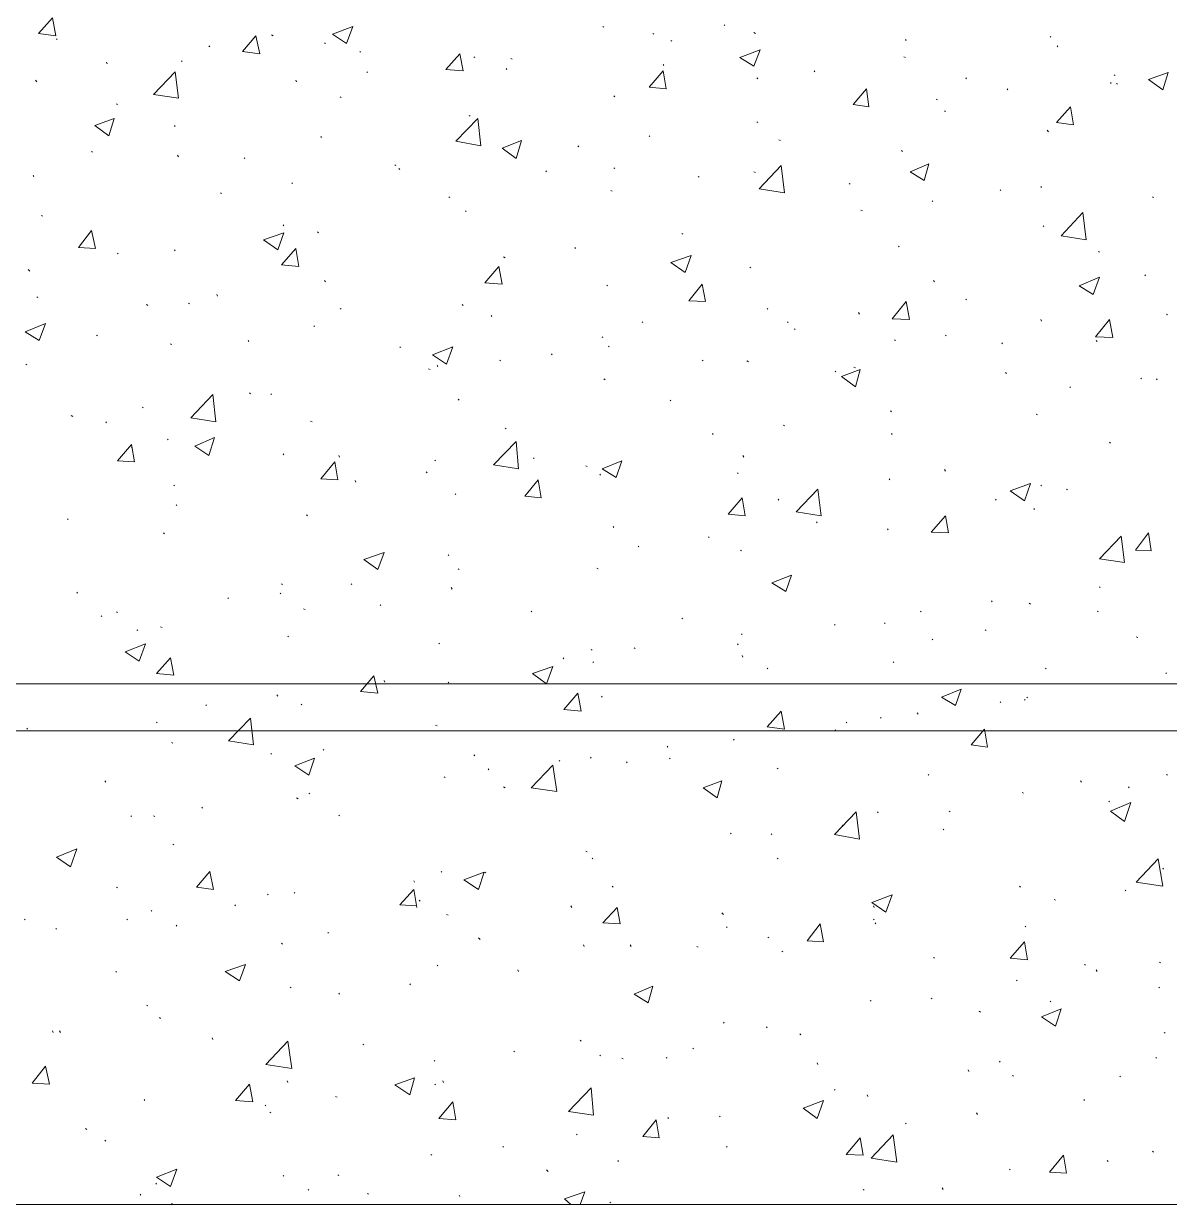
# Model space of a CAD drawing. Header units: millimetres. Extents: x 2928 to 3112, y 1220 to 1280.
# Drawn here: x 2957.613 to 2960.056, y 1240.79 to 1243.308 of the extents above; entities that cross this region are included whole.
import ezdxf

# ---------------------------------------------------------------- set-up
doc = ezdxf.new("R2010")
doc.units = ezdxf.units.MM

msp = doc.modelspace()

# ---------------------------------------------------------------- linework, layer by layer
at = {"color": 253, "linetype": 'Continuous', "lineweight": 5, "true_color": 0x9a9a9a}
for points in [[(2940.97965, 1262.56226), (2981.54689, 1262.56226), (2981.54689, 1240.79028), (2940.97965, 1240.79028)], [(2941.98633, 1261.55224), (2980.53854, 1261.55224), (2980.53854, 1241.8003), (2941.98633, 1241.8003)]]:
    msp.add_lwpolyline(points, close=True, dxfattribs=at)
msp.add_lwpolyline([(2961.2116, 1241.9003), (2942.08633, 1241.9003), (2942.08633, 1247.74538), (2950.25144, 1247.74538), (2950.25144, 1256.61384), (2942.08633, 1256.61384), (2942.08633, 1261.45224), (2961.2116, 1261.45224), (2961.2116, 1249.1904)], dxfattribs=at)
at = {"color": 92, "linetype": 'Continuous', "lineweight": 13, "true_color": 0x00b800}
for points in [[(2957.64488, 1243.28698), (2957.67488, 1243.32032), (2957.67488, 1243.32032)], [(2957.68155, 1243.28198), (2957.67488, 1243.32032), (2957.67488, 1243.32032)], [(2957.64488, 1243.28698), (2957.68155, 1243.28198), (2957.68155, 1243.28198)], [(2958.27156, 1243.28532), (2958.31489, 1243.30198), (2958.31489, 1243.30198)], [(2958.27156, 1243.28532), (2958.30156, 1243.26532), (2958.30156, 1243.26532)], [(2958.30156, 1243.26532), (2958.31489, 1243.30198), (2958.31489, 1243.30198)], [(2958.8499, 1243.30032), (2958.84823, 1243.30198), (2958.84823, 1243.30198)], [(2958.95657, 1243.28532), (2958.9549, 1243.28698), (2958.9549, 1243.28698)], [(2959.10824, 1243.30365), (2959.10657, 1243.30532), (2959.10657, 1243.30532)], [(2959.17324, 1243.28698), (2959.16991, 1243.28865), (2959.16991, 1243.28865)], [(2957.68488, 1243.27365), (2957.68322, 1243.27532), (2957.68322, 1243.27532)], [(2958.00989, 1243.25865), (2958.00822, 1243.26032), (2958.00822, 1243.26032)], [(2958.07989, 1243.24865), (2958.10822, 1243.28198), (2958.10822, 1243.28198)], [(2958.11656, 1243.24365), (2958.10822, 1243.28198), (2958.10822, 1243.28198)], [(2958.14489, 1243.28198), (2958.14156, 1243.28365), (2958.14156, 1243.28365)], [(2958.25656, 1243.26532), (2958.25489, 1243.26698), (2958.25489, 1243.26698)], [(2958.9949, 1243.27032), (2958.99324, 1243.27198), (2958.99324, 1243.27198)], [(2959.49491, 1243.27198), (2959.49324, 1243.27365), (2959.49324, 1243.27365)], [(2959.80325, 1243.27865), (2959.80158, 1243.28032), (2959.80158, 1243.28032)], [(2959.81825, 1243.25865), (2959.81658, 1243.26032), (2959.81658, 1243.26032)], [(2958.07989, 1243.24865), (2958.11656, 1243.24365), (2958.11656, 1243.24365)], [(2958.33156, 1243.24698), (2958.32989, 1243.24865), (2958.32989, 1243.24865)], [(2958.51323, 1243.21032), (2958.54323, 1243.24365), (2958.54323, 1243.24365)], [(2958.5499, 1243.20698), (2958.54323, 1243.24365), (2958.54323, 1243.24365)], [(2958.5749, 1243.23532), (2958.57323, 1243.23698), (2958.57323, 1243.23698)], [(2959.13991, 1243.23532), (2959.18324, 1243.25198), (2959.18324, 1243.25198)], [(2959.13991, 1243.23532), (2959.16991, 1243.21698), (2959.16991, 1243.21698)], [(2959.16991, 1243.21698), (2959.18324, 1243.25198), (2959.18324, 1243.25198)], [(2959.49324, 1243.23532), (2959.48991, 1243.23698), (2959.48991, 1243.23698)], [(2957.79155, 1243.22198), (2957.78989, 1243.22532), (2957.78989, 1243.22532)], [(2957.95155, 1243.22698), (2957.94989, 1243.22865), (2957.94989, 1243.22865)], [(2958.51323, 1243.21032), (2958.5499, 1243.20698), (2958.5499, 1243.20698)], [(2958.64323, 1243.21032), (2958.64156, 1243.21198), (2958.64156, 1243.21198)], [(2958.6549, 1243.23198), (2958.65156, 1243.23365), (2958.65156, 1243.23365)], [(2958.97824, 1243.21865), (2958.97657, 1243.22032), (2958.97657, 1243.22032)], [(2957.64155, 1243.18365), (2957.63822, 1243.18698), (2957.63822, 1243.18698)], [(2957.88989, 1243.15698), (2957.93655, 1243.20532), (2957.93655, 1243.20532)], [(2957.94322, 1243.14865), (2957.93655, 1243.20532), (2957.93655, 1243.20532)], [(2958.19489, 1243.18365), (2958.19322, 1243.18698), (2958.19322, 1243.18698)], [(2958.34656, 1243.20365), (2958.34489, 1243.20532), (2958.34489, 1243.20532)], [(2958.94657, 1243.17198), (2958.97657, 1243.20698), (2958.97657, 1243.20698)], [(2958.98324, 1243.16865), (2958.97657, 1243.20698), (2958.97657, 1243.20698)], [(2959.17824, 1243.19032), (2959.17657, 1243.19198), (2959.17657, 1243.19198)], [(2959.29991, 1243.20532), (2959.29824, 1243.20698), (2959.29824, 1243.20698)], [(2959.62325, 1243.19032), (2959.62158, 1243.19198), (2959.62158, 1243.19198)], [(2959.93992, 1243.19698), (2959.93825, 1243.19865), (2959.93825, 1243.19865)], [(2960.01158, 1243.18865), (2960.05325, 1243.20365), (2960.05325, 1243.20365)], [(2960.01158, 1243.18865), (2960.04158, 1243.16698), (2960.04158, 1243.16698)], [(2960.04158, 1243.16698), (2960.05325, 1243.20365), (2960.05325, 1243.20365)], [(2958.94657, 1243.17198), (2958.98324, 1243.16865), (2958.98324, 1243.16865)], [(2959.38158, 1243.13531), (2959.40991, 1243.16865), (2959.40991, 1243.16865)], [(2959.41491, 1243.13031), (2959.40991, 1243.16865), (2959.40991, 1243.16865)], [(2959.71158, 1243.16698), (2959.70991, 1243.16865), (2959.70991, 1243.16865)], [(2959.93158, 1243.18032), (2959.92992, 1243.18198), (2959.92992, 1243.18198)], [(2959.94492, 1243.17865), (2959.94325, 1243.18032), (2959.94325, 1243.18032)], [(2957.81322, 1243.13531), (2957.81155, 1243.13698), (2957.81155, 1243.13698)], [(2957.88989, 1243.15698), (2957.94322, 1243.14865), (2957.94322, 1243.14865)], [(2958.28989, 1243.15031), (2958.28823, 1243.15198), (2958.28823, 1243.15198)], [(2958.87323, 1243.15198), (2958.87157, 1243.15365), (2958.87157, 1243.15365)], [(2959.38158, 1243.13531), (2959.41491, 1243.13031), (2959.41491, 1243.13031)], [(2959.56158, 1243.14531), (2959.55824, 1243.14698), (2959.55824, 1243.14698)], [(2958.5649, 1243.11031), (2958.56323, 1243.11198), (2958.56323, 1243.11198)], [(2959.57824, 1243.12031), (2959.57658, 1243.12198), (2959.57658, 1243.12198)], [(2959.81491, 1243.09698), (2959.84492, 1243.13031), (2959.84492, 1243.13031)], [(2959.85158, 1243.09198), (2959.84492, 1243.13031), (2959.84492, 1243.13031)], [(2957.76489, 1243.09031), (2957.80655, 1243.10531), (2957.80655, 1243.10531)], [(2957.76489, 1243.09031), (2957.79489, 1243.06865), (2957.79489, 1243.06865)], [(2957.79489, 1243.06865), (2957.80655, 1243.10531), (2957.80655, 1243.10531)], [(2957.93655, 1243.08865), (2957.93489, 1243.09031), (2957.93489, 1243.09031)], [(2958.5349, 1243.05698), (2958.58156, 1243.10531), (2958.58156, 1243.10531)], [(2958.58823, 1243.04698), (2958.58156, 1243.10531), (2958.58156, 1243.10531)], [(2959.17824, 1243.09698), (2959.17657, 1243.09865), (2959.17657, 1243.09865)], [(2959.81491, 1243.09698), (2959.85158, 1243.09198), (2959.85158, 1243.09198)], [(2958.24823, 1243.06531), (2958.24656, 1243.06698), (2958.24656, 1243.06698)], [(2958.63323, 1243.04198), (2958.6749, 1243.05865), (2958.6749, 1243.05865)], [(2958.66323, 1243.02031), (2958.6749, 1243.05865), (2958.6749, 1243.05865)], [(2958.94824, 1243.06698), (2958.94657, 1243.06865), (2958.94657, 1243.06865)], [(2959.22657, 1243.05865), (2959.22324, 1243.06031), (2959.22324, 1243.06031)], [(2959.79825, 1243.07698), (2959.79491, 1243.08031), (2959.79491, 1243.08031)], [(2957.75989, 1243.03365), (2957.75822, 1243.03531), (2957.75822, 1243.03531)], [(2958.5349, 1243.05698), (2958.58823, 1243.04698), (2958.58823, 1243.04698)], [(2958.63323, 1243.04198), (2958.66323, 1243.02031), (2958.66323, 1243.02031)], [(2958.79657, 1243.04531), (2958.7949, 1243.04698), (2958.7949, 1243.04698)], [(2959.48658, 1243.03531), (2959.48491, 1243.03698), (2959.48491, 1243.03698)], [(2957.94322, 1243.02365), (2957.94155, 1243.02698), (2957.94155, 1243.02698)], [(2958.08489, 1243.02031), (2958.08322, 1243.02198), (2958.08322, 1243.02198)], [(2959.50324, 1242.99198), (2959.54324, 1243.00865), (2959.54324, 1243.00865)], [(2959.53324, 1242.97365), (2959.54324, 1243.00865), (2959.54324, 1243.00865)], [(2957.63488, 1242.98198), (2957.63322, 1242.98365), (2957.63322, 1242.98365)], [(2958.40656, 1243.00531), (2958.40489, 1243.00698), (2958.40489, 1243.00698)], [(2958.41489, 1242.99698), (2958.41323, 1242.99865), (2958.41323, 1242.99865)], [(2958.72823, 1242.99198), (2958.72657, 1242.99365), (2958.72657, 1242.99365)], [(2958.87323, 1242.99865), (2958.87157, 1243.00031), (2958.87157, 1243.00031)], [(2959.17324, 1242.99031), (2959.16991, 1242.99198), (2959.16991, 1242.99198)], [(2959.18157, 1242.95531), (2959.22824, 1243.00531), (2959.22824, 1243.00531)], [(2959.23491, 1242.94698), (2959.22824, 1243.00531), (2959.22824, 1243.00531)], [(2959.50324, 1242.99198), (2959.53324, 1242.97365), (2959.53324, 1242.97365)], [(2958.18656, 1242.96698), (2958.18489, 1242.96865), (2958.18489, 1242.96865)], [(2959.05324, 1242.98031), (2959.05157, 1242.98198), (2959.05157, 1242.98198)], [(2959.37491, 1242.96531), (2959.37324, 1242.96698), (2959.37324, 1242.96698)], [(2959.78325, 1242.95865), (2959.78158, 1242.96031), (2959.78158, 1242.96031)], [(2958.03489, 1242.94531), (2958.03322, 1242.94698), (2958.03322, 1242.94698)], [(2958.52156, 1242.93698), (2958.5199, 1242.93865), (2958.5199, 1242.93865)], [(2958.86823, 1242.95031), (2958.8649, 1242.95198), (2958.8649, 1242.95198)], [(2959.18157, 1242.95531), (2959.23491, 1242.94698), (2959.23491, 1242.94698)], [(2959.69658, 1242.95198), (2959.69491, 1242.95365), (2959.69491, 1242.95365)], [(2960.02158, 1242.93698), (2960.01992, 1242.93865), (2960.01992, 1242.93865)], [(2958.55656, 1242.90698), (2958.5549, 1242.90864), (2958.5549, 1242.90864)], [(2959.40158, 1242.90864), (2959.39824, 1242.91031), (2959.39824, 1242.91031)], [(2959.55158, 1242.92865), (2959.54991, 1242.93031), (2959.54991, 1242.93031)], [(2957.65322, 1242.89698), (2957.65155, 1242.89864), (2957.65155, 1242.89864)], [(2959.82491, 1242.85531), (2959.87158, 1242.90531), (2959.87158, 1242.90531)], [(2959.87825, 1242.84698), (2959.87158, 1242.90531), (2959.87158, 1242.90531)], [(2957.72989, 1242.83031), (2957.75822, 1242.86698), (2957.75822, 1242.86698)], [(2957.76655, 1242.82864), (2957.75822, 1242.86698), (2957.75822, 1242.86698)], [(2958.12489, 1242.84698), (2958.16822, 1242.86198), (2958.16822, 1242.86198)], [(2958.15489, 1242.82531), (2958.16822, 1242.86198), (2958.16822, 1242.86198)], [(2958.16822, 1242.87698), (2958.16656, 1242.87864), (2958.16656, 1242.87864)], [(2958.24156, 1242.86198), (2958.23989, 1242.86364), (2958.23989, 1242.86364)], [(2959.01824, 1242.85864), (2959.01657, 1242.86031), (2959.01657, 1242.86031)], [(2959.78825, 1242.87531), (2959.78658, 1242.87698), (2959.78658, 1242.87698)], [(2958.12489, 1242.84698), (2958.15489, 1242.82531), (2958.15489, 1242.82531)], [(2959.47991, 1242.83198), (2959.47824, 1242.83364), (2959.47824, 1242.83364)], [(2959.82491, 1242.85531), (2959.87825, 1242.84698), (2959.87825, 1242.84698)], [(2957.72989, 1242.83031), (2957.76655, 1242.82864), (2957.76655, 1242.82864)], [(2957.81489, 1242.81698), (2957.81322, 1242.81864), (2957.81322, 1242.81864)], [(2957.93655, 1242.82364), (2957.93489, 1242.82531), (2957.93489, 1242.82531)], [(2958.16322, 1242.79364), (2958.19322, 1242.82864), (2958.19322, 1242.82864)], [(2958.19989, 1242.79031), (2958.19322, 1242.82864), (2958.19322, 1242.82864)], [(2958.6399, 1242.80864), (2958.63656, 1242.81031), (2958.63656, 1242.81031)], [(2958.7899, 1242.82864), (2958.78823, 1242.83031), (2958.78823, 1242.83031)], [(2958.99324, 1242.79864), (2959.03657, 1242.81364), (2959.03657, 1242.81364)], [(2959.02324, 1242.77698), (2959.03657, 1242.81364), (2959.03657, 1242.81364)], [(2959.90658, 1242.82031), (2959.90492, 1242.82198), (2959.90492, 1242.82198)], [(2957.62655, 1242.78031), (2957.62322, 1242.78364), (2957.62322, 1242.78364)], [(2958.16322, 1242.79364), (2958.19989, 1242.79031), (2958.19989, 1242.79031)], [(2958.59656, 1242.75531), (2958.62656, 1242.79031), (2958.62656, 1242.79031)], [(2958.63323, 1242.75198), (2958.62656, 1242.79031), (2958.62656, 1242.79031)], [(2958.99324, 1242.79864), (2959.02324, 1242.77698), (2959.02324, 1242.77698)], [(2959.16324, 1242.78698), (2959.16157, 1242.78864), (2959.16157, 1242.78864)], [(2958.25656, 1242.75698), (2958.25489, 1242.76031), (2958.25489, 1242.76031)], [(2959.55491, 1242.75698), (2959.55324, 1242.76031), (2959.55324, 1242.76031)], [(2959.86325, 1242.74864), (2959.90658, 1242.76698), (2959.90658, 1242.76698)], [(2959.89325, 1242.73031), (2959.90658, 1242.76698), (2959.90658, 1242.76698)], [(2960.00492, 1242.77031), (2960.00325, 1242.77198), (2960.00325, 1242.77198)], [(2958.59656, 1242.75531), (2958.63323, 1242.75198), (2958.63323, 1242.75198)], [(2958.85823, 1242.74864), (2958.85657, 1242.75031), (2958.85657, 1242.75031)], [(2959.03157, 1242.71698), (2959.0599, 1242.75198), (2959.0599, 1242.75198)], [(2959.06657, 1242.71531), (2959.0599, 1242.75198), (2959.0599, 1242.75198)], [(2959.86325, 1242.74864), (2959.89325, 1242.73031), (2959.89325, 1242.73031)], [(2957.64322, 1242.72364), (2957.64155, 1242.72531), (2957.64155, 1242.72531)], [(2957.87822, 1242.70698), (2957.87489, 1242.70864), (2957.87489, 1242.70864)], [(2957.96656, 1242.71031), (2957.96489, 1242.71198), (2957.96489, 1242.71198)], [(2958.02656, 1242.72698), (2958.02489, 1242.73031), (2958.02489, 1242.73031)], [(2958.5499, 1242.70698), (2958.54823, 1242.70864), (2958.54823, 1242.70864)], [(2959.03157, 1242.71698), (2959.06657, 1242.71531), (2959.06657, 1242.71531)], [(2959.46491, 1242.67864), (2959.49491, 1242.71531), (2959.49491, 1242.71531)], [(2959.50158, 1242.67697), (2959.49491, 1242.71531), (2959.49491, 1242.71531)], [(2959.62325, 1242.71864), (2959.62158, 1242.72031), (2959.62158, 1242.72031)], [(2958.28989, 1242.69864), (2958.28823, 1242.70031), (2958.28823, 1242.70031)], [(2958.61156, 1242.68364), (2958.6099, 1242.68531), (2958.6099, 1242.68531)], [(2959.19991, 1242.69864), (2959.19824, 1242.70031), (2959.19824, 1242.70031)], [(2959.39491, 1242.68864), (2959.39324, 1242.69197), (2959.39324, 1242.69197)], [(2960.05158, 1242.68697), (2960.04992, 1242.68864), (2960.04992, 1242.68864)], [(2957.61655, 1242.65031), (2957.65988, 1242.66864), (2957.65988, 1242.66864)], [(2957.64655, 1242.63197), (2957.65988, 1242.66864), (2957.65988, 1242.66864)], [(2958.23323, 1242.66197), (2958.23156, 1242.66364), (2958.23156, 1242.66364)], [(2958.93324, 1242.67031), (2958.93157, 1242.67197), (2958.93157, 1242.67197)], [(2959.24324, 1242.67031), (2959.24157, 1242.67197), (2959.24157, 1242.67197)], [(2959.25824, 1242.65531), (2959.25657, 1242.65697), (2959.25657, 1242.65697)], [(2959.46491, 1242.67864), (2959.50158, 1242.67697), (2959.50158, 1242.67697)], [(2959.78325, 1242.67364), (2959.78158, 1242.67697), (2959.78158, 1242.67697)], [(2959.89825, 1242.64031), (2959.92825, 1242.67697), (2959.92825, 1242.67697)], [(2959.93492, 1242.63864), (2959.92825, 1242.67697), (2959.92825, 1242.67697)], [(2957.61655, 1242.65031), (2957.64655, 1242.63197), (2957.64655, 1242.63197)], [(2957.77155, 1242.64197), (2957.76822, 1242.64364), (2957.76822, 1242.64364)], [(2958.09322, 1242.63031), (2958.09156, 1242.63197), (2958.09156, 1242.63197)], [(2958.84823, 1242.63864), (2958.84657, 1242.64031), (2958.84657, 1242.64031)], [(2959.47158, 1242.63197), (2959.46991, 1242.63364), (2959.46991, 1242.63364)], [(2959.57991, 1242.64197), (2959.57824, 1242.64364), (2959.57824, 1242.64364)], [(2959.89825, 1242.64031), (2959.93492, 1242.63864), (2959.93492, 1242.63864)], [(2959.90158, 1242.63031), (2959.89992, 1242.63197), (2959.89992, 1242.63197)], [(2957.92822, 1242.62364), (2957.92655, 1242.62531), (2957.92655, 1242.62531)], [(2958.41656, 1242.61697), (2958.41489, 1242.61864), (2958.41489, 1242.61864)], [(2958.4849, 1242.60197), (2958.52823, 1242.61864), (2958.52823, 1242.61864)], [(2958.5149, 1242.58197), (2958.52823, 1242.61864), (2958.52823, 1242.61864)], [(2958.86157, 1242.61864), (2958.8599, 1242.62031), (2958.8599, 1242.62031)], [(2959.69991, 1242.62531), (2959.69825, 1242.62697), (2959.69825, 1242.62697)], [(2957.61988, 1242.58031), (2957.61822, 1242.58197), (2957.61822, 1242.58197)], [(2958.4849, 1242.60197), (2958.5149, 1242.58197), (2958.5149, 1242.58197)], [(2958.6299, 1242.58864), (2958.62823, 1242.59031), (2958.62823, 1242.59031)], [(2958.7399, 1242.60197), (2958.73823, 1242.60364), (2958.73823, 1242.60364)], [(2959.06157, 1242.58864), (2959.0599, 1242.59031), (2959.0599, 1242.59031)], [(2959.15824, 1242.58697), (2959.15491, 1242.58864), (2959.15491, 1242.58864)], [(2958.4799, 1242.57031), (2958.47656, 1242.57197), (2958.47656, 1242.57197)], [(2958.49656, 1242.57697), (2958.4949, 1242.57864), (2958.4949, 1242.57864)], [(2959.34491, 1242.56531), (2959.34324, 1242.56697), (2959.34324, 1242.56697)], [(2959.35657, 1242.55531), (2959.39658, 1242.57031), (2959.39658, 1242.57031)], [(2959.35657, 1242.55531), (2959.38658, 1242.53364), (2959.38658, 1242.53364)], [(2959.38658, 1242.57364), (2959.38324, 1242.57531), (2959.38324, 1242.57531)], [(2959.38658, 1242.53364), (2959.39658, 1242.57031), (2959.39658, 1242.57031)], [(2959.70825, 1242.56197), (2959.70658, 1242.56364), (2959.70658, 1242.56364)], [(2958.85323, 1242.54864), (2958.8499, 1242.55031), (2958.8499, 1242.55031)], [(2959.84492, 1242.53197), (2959.84325, 1242.53364), (2959.84325, 1242.53364)], [(2959.99658, 1242.55031), (2959.99492, 1242.55197), (2959.99492, 1242.55197)], [(2960.02992, 1242.54864), (2960.02825, 1242.55031), (2960.02825, 1242.55031)], [(2957.96989, 1242.46697), (2958.01656, 1242.51697), (2958.01656, 1242.51697)], [(2958.02322, 1242.45864), (2958.01656, 1242.51697), (2958.01656, 1242.51697)], [(2958.09656, 1242.51864), (2958.09489, 1242.52031), (2958.09489, 1242.52031)], [(2958.14156, 1242.51697), (2958.13989, 1242.51864), (2958.13989, 1242.51864)], [(2958.54156, 1242.50531), (2958.5399, 1242.50697), (2958.5399, 1242.50697)], [(2958.99324, 1242.50364), (2958.99157, 1242.50531), (2958.99157, 1242.50531)], [(2957.86822, 1242.48864), (2957.86655, 1242.49031), (2957.86655, 1242.49031)], [(2959.46324, 1242.48031), (2959.46158, 1242.48197), (2959.46158, 1242.48197)], [(2957.71822, 1242.47031), (2957.71488, 1242.47197), (2957.71488, 1242.47197)], [(2957.78989, 1242.45697), (2957.78822, 1242.45864), (2957.78822, 1242.45864)], [(2957.96989, 1242.46697), (2958.02322, 1242.45864), (2958.02322, 1242.45864)], [(2958.22823, 1242.45864), (2958.22489, 1242.4603), (2958.22489, 1242.4603)], [(2959.77491, 1242.47364), (2959.77158, 1242.47531), (2959.77158, 1242.47531)], [(2958.64156, 1242.44364), (2958.6399, 1242.4453), (2958.6399, 1242.4453)], [(2959.08324, 1242.43197), (2959.08157, 1242.43364), (2959.08157, 1242.43364)], [(2959.23491, 1242.4503), (2959.23324, 1242.45197), (2959.23324, 1242.45197)], [(2959.46491, 1242.43197), (2959.46324, 1242.43364), (2959.46324, 1242.43364)], [(2957.81322, 1242.3753), (2957.84322, 1242.4103), (2957.84322, 1242.4103)], [(2957.84989, 1242.37364), (2957.84322, 1242.4103), (2957.84322, 1242.4103)], [(2957.84489, 1242.40364), (2957.84322, 1242.4053), (2957.84322, 1242.4053)], [(2957.92155, 1242.4203), (2957.91989, 1242.42197), (2957.91989, 1242.42197)], [(2957.97822, 1242.40697), (2958.01989, 1242.4253), (2958.01989, 1242.4253)], [(2957.97822, 1242.40697), (2958.00822, 1242.38697), (2958.00822, 1242.38697)], [(2958.00822, 1242.38697), (2958.01989, 1242.4253), (2958.01989, 1242.4253)], [(2958.6149, 1242.36697), (2958.66323, 1242.41697), (2958.66323, 1242.41697)], [(2958.66823, 1242.35864), (2958.66323, 1242.41697), (2958.66323, 1242.41697)], [(2959.92992, 1242.41364), (2959.92825, 1242.4153), (2959.92825, 1242.4153)], [(2958.16822, 1242.38864), (2958.16656, 1242.3903), (2958.16656, 1242.3903)], [(2958.28656, 1242.38364), (2958.28489, 1242.38697), (2958.28489, 1242.38697)], [(2958.70157, 1242.3803), (2958.6999, 1242.38197), (2958.6999, 1242.38197)], [(2959.14824, 1242.38364), (2959.14657, 1242.38697), (2959.14657, 1242.38697)], [(2957.81322, 1242.3753), (2957.84989, 1242.37364), (2957.84989, 1242.37364)], [(2958.24656, 1242.33697), (2958.27656, 1242.37364), (2958.27656, 1242.37364)], [(2958.28323, 1242.3353), (2958.27656, 1242.37364), (2958.27656, 1242.37364)], [(2958.49156, 1242.3753), (2958.4899, 1242.37697), (2958.4899, 1242.37697)], [(2958.6149, 1242.36697), (2958.66823, 1242.35864), (2958.66823, 1242.35864)], [(2958.8149, 1242.36364), (2958.81157, 1242.3653), (2958.81157, 1242.3653)], [(2958.84657, 1242.35864), (2958.88823, 1242.3753), (2958.88823, 1242.3753)], [(2958.84657, 1242.35864), (2958.87657, 1242.3403), (2958.87657, 1242.3403)], [(2958.87657, 1242.3403), (2958.88823, 1242.3753), (2958.88823, 1242.3753)], [(2959.57824, 1242.35364), (2959.57658, 1242.35697), (2959.57658, 1242.35697)], [(2958.24656, 1242.33697), (2958.28323, 1242.3353), (2958.28323, 1242.3353)], [(2958.32156, 1242.3303), (2958.31989, 1242.33364), (2958.31989, 1242.33364)], [(2958.47323, 1242.3503), (2958.47156, 1242.35197), (2958.47156, 1242.35197)], [(2958.68157, 1242.3003), (2958.7099, 1242.3353), (2958.7099, 1242.3353)], [(2958.71657, 1242.29697), (2958.7099, 1242.3353), (2958.7099, 1242.3353)], [(2958.84323, 1242.3453), (2958.84157, 1242.34697), (2958.84157, 1242.34697)], [(2959.13657, 1242.34864), (2959.13491, 1242.3503), (2959.13491, 1242.3503)], [(2959.45991, 1242.3353), (2959.45824, 1242.33697), (2959.45824, 1242.33697)], [(2957.93489, 1242.32197), (2957.93322, 1242.32364), (2957.93322, 1242.32364)], [(2958.5349, 1242.30364), (2958.53323, 1242.3053), (2958.53323, 1242.3053)], [(2959.25991, 1242.26697), (2959.30657, 1242.3153), (2959.30657, 1242.3153)], [(2959.31324, 1242.25864), (2959.30657, 1242.3153), (2959.30657, 1242.3153)], [(2959.71658, 1242.31197), (2959.75991, 1242.32697), (2959.75991, 1242.32697)], [(2959.71658, 1242.31197), (2959.74658, 1242.2903), (2959.74658, 1242.2903)], [(2959.74658, 1242.2903), (2959.75991, 1242.32697), (2959.75991, 1242.32697)], [(2959.78325, 1242.32197), (2959.78158, 1242.32364), (2959.78158, 1242.32364)], [(2959.83825, 1242.31364), (2959.83658, 1242.3153), (2959.83658, 1242.3153)], [(2957.93989, 1242.2803), (2957.93822, 1242.28197), (2957.93822, 1242.28197)], [(2958.68157, 1242.3003), (2958.71657, 1242.29697), (2958.71657, 1242.29697)], [(2959.1149, 1242.26197), (2959.14491, 1242.29697), (2959.14491, 1242.29697)], [(2959.15157, 1242.25864), (2959.14491, 1242.29697), (2959.14491, 1242.29697)], [(2959.22324, 1242.29197), (2959.22157, 1242.29364), (2959.22157, 1242.29364)], [(2959.68658, 1242.29197), (2959.68491, 1242.29364), (2959.68491, 1242.29364)], [(2958.21823, 1242.25864), (2958.21656, 1242.2603), (2958.21656, 1242.2603)], [(2959.1149, 1242.26197), (2959.15157, 1242.25864), (2959.15157, 1242.25864)], [(2959.25991, 1242.26697), (2959.31324, 1242.25864), (2959.31324, 1242.25864)], [(2959.54824, 1242.22363), (2959.57824, 1242.25864), (2959.57824, 1242.25864)], [(2959.58491, 1242.22197), (2959.57824, 1242.25864), (2959.57824, 1242.25864)], [(2959.76825, 1242.27197), (2959.76658, 1242.27364), (2959.76658, 1242.27364)], [(2957.70822, 1242.2503), (2957.70655, 1242.25197), (2957.70655, 1242.25197)], [(2958.87157, 1242.23364), (2958.8699, 1242.2353), (2958.8699, 1242.2353)], [(2959.30491, 1242.24364), (2959.30324, 1242.2453), (2959.30324, 1242.2453)], [(2959.45658, 1242.22864), (2959.45491, 1242.2303), (2959.45491, 1242.2303)], [(2957.91322, 1242.2203), (2957.91155, 1242.22197), (2957.91155, 1242.22197)], [(2959.0749, 1242.21197), (2959.07324, 1242.21363), (2959.07324, 1242.21363)], [(2959.54824, 1242.22363), (2959.58491, 1242.22197), (2959.58491, 1242.22197)], [(2959.90658, 1242.16697), (2959.95325, 1242.2153), (2959.95325, 1242.2153)], [(2959.95992, 1242.15863), (2959.95325, 1242.2153), (2959.95325, 1242.2153)], [(2959.98325, 1242.1853), (2960.01158, 1242.22197), (2960.01158, 1242.22197)], [(2960.01658, 1242.18363), (2960.01158, 1242.22197), (2960.01158, 1242.22197)], [(2958.33823, 1242.1653), (2958.38156, 1242.1803), (2958.38156, 1242.1803)], [(2958.36823, 1242.14363), (2958.38156, 1242.1803), (2958.38156, 1242.1803)], [(2958.9249, 1242.19197), (2958.92324, 1242.19363), (2958.92324, 1242.19363)], [(2959.14324, 1242.18363), (2959.14157, 1242.1853), (2959.14157, 1242.1853)], [(2959.98325, 1242.1853), (2960.01658, 1242.18363), (2960.01658, 1242.18363)], [(2958.33823, 1242.1653), (2958.36823, 1242.14363), (2958.36823, 1242.14363)], [(2958.5199, 1242.17363), (2958.51823, 1242.1753), (2958.51823, 1242.1753)], [(2959.90658, 1242.16697), (2959.95992, 1242.15863), (2959.95992, 1242.15863)], [(2958.54156, 1242.14363), (2958.5399, 1242.1453), (2958.5399, 1242.1453)], [(2958.83823, 1242.1453), (2958.8349, 1242.14697), (2958.8349, 1242.14697)], [(2959.20824, 1242.1153), (2959.24991, 1242.13197), (2959.24991, 1242.13197)], [(2959.23824, 1242.09697), (2959.24991, 1242.13197), (2959.24991, 1242.13197)], [(2958.16489, 1242.11197), (2958.16322, 1242.11363), (2958.16322, 1242.11363)], [(2958.31323, 1242.11197), (2958.31156, 1242.11363), (2958.31156, 1242.11363)], [(2958.52656, 1242.10197), (2958.5249, 1242.1053), (2958.5249, 1242.1053)], [(2959.20824, 1242.1153), (2959.23824, 1242.09697), (2959.23824, 1242.09697)], [(2959.90825, 1242.1053), (2959.90658, 1242.10697), (2959.90658, 1242.10697)], [(2957.72822, 1242.09363), (2957.72655, 1242.0953), (2957.72655, 1242.0953)], [(2958.04989, 1242.08197), (2958.04822, 1242.08363), (2958.04822, 1242.08363)], [(2958.16156, 1242.09197), (2958.15989, 1242.09363), (2958.15989, 1242.09363)], [(2959.67825, 1242.0753), (2959.67658, 1242.07697), (2959.67658, 1242.07697)], [(2957.81322, 1242.05197), (2957.81155, 1242.05363), (2957.81155, 1242.05363)], [(2958.21323, 1242.05863), (2958.20989, 1242.0603), (2958.20989, 1242.0603)], [(2958.37489, 1242.06697), (2958.37323, 1242.06863), (2958.37323, 1242.06863)], [(2958.69657, 1242.05363), (2958.6949, 1242.0553), (2958.6949, 1242.0553)], [(2959.52658, 1242.05363), (2959.52491, 1242.0553), (2959.52491, 1242.0553)], [(2959.75991, 1242.0703), (2959.75658, 1242.07197), (2959.75658, 1242.07197)], [(2959.90492, 1242.05363), (2959.90158, 1242.0553), (2959.90158, 1242.0553)], [(2957.77989, 1242.04363), (2957.77822, 1242.0453), (2957.77822, 1242.0453)], [(2959.01824, 1242.03863), (2959.01657, 1242.0403), (2959.01657, 1242.0403)], [(2959.34324, 1242.0253), (2959.34157, 1242.02697), (2959.34157, 1242.02697)], [(2959.44991, 1242.02863), (2959.44824, 1242.0303), (2959.44824, 1242.0303)], [(2957.85655, 1242.01363), (2957.85489, 1242.0153), (2957.85489, 1242.0153)], [(2957.90822, 1242.0203), (2957.90489, 1242.02197), (2957.90489, 1242.02197)], [(2958.17822, 1242.0003), (2958.17656, 1242.00197), (2958.17656, 1242.00197)], [(2959.14491, 1242.0053), (2959.14324, 1242.00697), (2959.14324, 1242.00697)], [(2959.66491, 1242.01363), (2959.66325, 1242.0153), (2959.66325, 1242.0153)], [(2957.82989, 1241.96863), (2957.87322, 1241.9853), (2957.87322, 1241.9853)], [(2957.85989, 1241.94863), (2957.87322, 1241.9853), (2957.87322, 1241.9853)], [(2958.4999, 1241.9853), (2958.49823, 1241.98696), (2958.49823, 1241.98696)], [(2958.91657, 1241.9753), (2958.9149, 1241.97696), (2958.9149, 1241.97696)], [(2959.13657, 1241.98363), (2959.13491, 1241.9853), (2959.13491, 1241.9853)], [(2959.55158, 1241.99363), (2959.54991, 1241.9953), (2959.54991, 1241.9953)], [(2959.98825, 1241.99863), (2959.98492, 1242.0003), (2959.98492, 1242.0003)], [(2957.82989, 1241.96863), (2957.85989, 1241.94863), (2957.85989, 1241.94863)], [(2957.89655, 1241.92196), (2957.92655, 1241.9553), (2957.92655, 1241.9553)], [(2957.93322, 1241.91863), (2957.92655, 1241.9553), (2957.92655, 1241.9553)], [(2958.7649, 1241.95363), (2958.76323, 1241.9553), (2958.76323, 1241.9553)], [(2958.8249, 1241.97196), (2958.82323, 1241.97363), (2958.82323, 1241.97363)], [(2959.14657, 1241.95696), (2959.14491, 1241.9603), (2959.14491, 1241.9603)], [(2958.69823, 1241.92196), (2958.74157, 1241.93696), (2958.74157, 1241.93696)], [(2958.72823, 1241.9003), (2958.74157, 1241.93696), (2958.74157, 1241.93696)], [(2958.82823, 1241.9453), (2958.82657, 1241.94696), (2958.82657, 1241.94696)], [(2959.19991, 1241.93196), (2959.19824, 1241.93363), (2959.19824, 1241.93363)], [(2959.46824, 1241.9453), (2959.46658, 1241.94696), (2959.46658, 1241.94696)], [(2959.79325, 1241.93196), (2959.79158, 1241.93363), (2959.79158, 1241.93363)], [(2957.89655, 1241.92196), (2957.93322, 1241.91863), (2957.93322, 1241.91863)], [(2958.33156, 1241.88363), (2958.35989, 1241.91696), (2958.35989, 1241.91696)], [(2958.36823, 1241.8803), (2958.35989, 1241.91696), (2958.35989, 1241.91696)], [(2958.38323, 1241.90363), (2958.38156, 1241.90696), (2958.38156, 1241.90696)], [(2958.5199, 1241.90196), (2958.51823, 1241.90363), (2958.51823, 1241.90363)], [(2958.69823, 1241.92196), (2958.72823, 1241.9003), (2958.72823, 1241.9003)], [(2960.04992, 1241.92196), (2960.04825, 1241.92363), (2960.04825, 1241.92363)], [(2958.15489, 1241.87363), (2958.15322, 1241.87696), (2958.15322, 1241.87696)], [(2958.33156, 1241.88363), (2958.36823, 1241.8803), (2958.36823, 1241.8803)], [(2958.7649, 1241.8453), (2958.7949, 1241.8803), (2958.7949, 1241.8803)], [(2958.80157, 1241.84196), (2958.7949, 1241.8803), (2958.7949, 1241.8803)], [(2959.56991, 1241.87196), (2959.61158, 1241.88863), (2959.61158, 1241.88863)], [(2959.59991, 1241.85363), (2959.61158, 1241.88863), (2959.61158, 1241.88863)], [(2958.00322, 1241.85363), (2958.00156, 1241.8553), (2958.00156, 1241.8553)], [(2958.20656, 1241.8553), (2958.20489, 1241.85696), (2958.20489, 1241.85696)], [(2958.84657, 1241.87196), (2958.8449, 1241.87363), (2958.8449, 1241.87363)], [(2959.56991, 1241.87196), (2959.59991, 1241.85363), (2959.59991, 1241.85363)], [(2959.69658, 1241.8603), (2959.69491, 1241.86196), (2959.69491, 1241.86196)], [(2959.74825, 1241.8653), (2959.74658, 1241.86696), (2959.74658, 1241.86696)], [(2959.75325, 1241.8703), (2959.75158, 1241.87196), (2959.75158, 1241.87196)], [(2958.04989, 1241.77863), (2958.09656, 1241.82696), (2958.09656, 1241.82696)], [(2958.10322, 1241.7703), (2958.09656, 1241.82696), (2958.09656, 1241.82696)], [(2958.7649, 1241.8453), (2958.80157, 1241.84196), (2958.80157, 1241.84196)], [(2959.19824, 1241.80863), (2959.22824, 1241.84196), (2959.22824, 1241.84196)], [(2959.23491, 1241.80363), (2959.22824, 1241.84196), (2959.22824, 1241.84196)], [(2959.44158, 1241.82696), (2959.43991, 1241.82863), (2959.43991, 1241.82863)], [(2959.51991, 1241.8353), (2959.51824, 1241.83863), (2959.51824, 1241.83863)], [(2957.62155, 1241.80363), (2957.61988, 1241.8053), (2957.61988, 1241.8053)], [(2957.89822, 1241.81696), (2957.89655, 1241.81863), (2957.89655, 1241.81863)], [(2958.4949, 1241.8103), (2958.49156, 1241.81196), (2958.49156, 1241.81196)], [(2959.19824, 1241.80863), (2959.23491, 1241.80363), (2959.23491, 1241.80363)], [(2959.34491, 1241.8003), (2959.34324, 1241.80196), (2959.34324, 1241.80196)], [(2959.36824, 1241.81696), (2959.36658, 1241.81863), (2959.36658, 1241.81863)], [(2959.63325, 1241.7703), (2959.66158, 1241.80363), (2959.66158, 1241.80363)], [(2959.66825, 1241.7653), (2959.66158, 1241.80363), (2959.66158, 1241.80363)], [(2957.93155, 1241.77363), (2957.92822, 1241.7753), (2957.92822, 1241.7753)], [(2958.04989, 1241.77863), (2958.10322, 1241.7703), (2958.10322, 1241.7703)], [(2959.12824, 1241.7803), (2959.12657, 1241.78196), (2959.12657, 1241.78196)], [(2958.14156, 1241.75029), (2958.13989, 1241.75196), (2958.13989, 1241.75196)], [(2958.25323, 1241.75863), (2958.25156, 1241.76029), (2958.25156, 1241.76029)], [(2958.98657, 1241.7653), (2958.9849, 1241.76696), (2958.9849, 1241.76696)], [(2959.63325, 1241.7703), (2959.66825, 1241.7653), (2959.66825, 1241.7653)], [(2958.19156, 1241.72529), (2958.23323, 1241.74196), (2958.23323, 1241.74196)], [(2958.19156, 1241.72529), (2958.22156, 1241.70529), (2958.22156, 1241.70529)], [(2958.22156, 1241.70529), (2958.23323, 1241.74196), (2958.23323, 1241.74196)], [(2958.5749, 1241.74696), (2958.57323, 1241.74863), (2958.57323, 1241.74863)], [(2958.6949, 1241.67863), (2958.74157, 1241.72696), (2958.74157, 1241.72696)], [(2958.7499, 1241.67029), (2958.74157, 1241.72696), (2958.74157, 1241.72696)], [(2958.75657, 1241.73529), (2958.7549, 1241.73696), (2958.7549, 1241.73696)], [(2958.82323, 1241.74196), (2958.82157, 1241.74363), (2958.82157, 1241.74363)], [(2958.8999, 1241.73196), (2958.89824, 1241.73363), (2958.89824, 1241.73363)], [(2958.99157, 1241.74029), (2958.9899, 1241.74196), (2958.9899, 1241.74196)], [(2958.51156, 1241.70029), (2958.5099, 1241.70196), (2958.5099, 1241.70196)], [(2958.6049, 1241.71696), (2958.60323, 1241.71863), (2958.60323, 1241.71863)], [(2959.22157, 1241.71863), (2959.21991, 1241.72029), (2959.21991, 1241.72029)], [(2959.54324, 1241.70529), (2959.54158, 1241.70696), (2959.54158, 1241.70696)], [(2960.05158, 1241.70529), (2960.04992, 1241.70696), (2960.04992, 1241.70696)], [(2957.78822, 1241.69029), (2957.78655, 1241.69363), (2957.78655, 1241.69363)], [(2958.6399, 1241.67863), (2958.63656, 1241.68029), (2958.63656, 1241.68029)], [(2958.6949, 1241.67863), (2958.7499, 1241.67029), (2958.7499, 1241.67029)], [(2959.06157, 1241.67863), (2959.10157, 1241.69363), (2959.10157, 1241.69363)], [(2959.06157, 1241.67863), (2959.09157, 1241.65696), (2959.09157, 1241.65696)], [(2959.09157, 1241.65696), (2959.10157, 1241.69363), (2959.10157, 1241.69363)], [(2959.86825, 1241.69029), (2959.86658, 1241.69363), (2959.86658, 1241.69363)], [(2959.96992, 1241.67863), (2959.96825, 1241.68029), (2959.96825, 1241.68029)], [(2958.19823, 1241.65529), (2958.19489, 1241.65696), (2958.19489, 1241.65696)], [(2958.22323, 1241.66529), (2958.22156, 1241.66696), (2958.22156, 1241.66696)], [(2959.74491, 1241.66696), (2959.74158, 1241.66863), (2959.74158, 1241.66863)], [(2959.92825, 1241.64863), (2959.92658, 1241.65029), (2959.92658, 1241.65029)], [(2957.99489, 1241.63529), (2957.99322, 1241.63696), (2957.99322, 1241.63696)], [(2959.34157, 1241.57863), (2959.38824, 1241.62696), (2959.38824, 1241.62696)], [(2959.39491, 1241.56863), (2959.38824, 1241.62696), (2959.38824, 1241.62696)], [(2959.43491, 1241.62529), (2959.43324, 1241.62696), (2959.43324, 1241.62696)], [(2959.58824, 1241.62696), (2959.58658, 1241.62863), (2959.58658, 1241.62863)], [(2959.92992, 1241.62863), (2959.97325, 1241.64696), (2959.97325, 1241.64696)], [(2959.92992, 1241.62863), (2959.95992, 1241.60696), (2959.95992, 1241.60696)], [(2959.95992, 1241.60696), (2959.97325, 1241.64696), (2959.97325, 1241.64696)], [(2957.84322, 1241.61696), (2957.84155, 1241.61863), (2957.84155, 1241.61863)], [(2957.89322, 1241.61696), (2957.88989, 1241.61863), (2957.88989, 1241.61863)], [(2958.28656, 1241.61863), (2958.28489, 1241.62029), (2958.28489, 1241.62029)], [(2959.35991, 1241.59696), (2959.35824, 1241.59863), (2959.35824, 1241.59863)], [(2959.12157, 1241.58029), (2959.1199, 1241.58196), (2959.1199, 1241.58196)], [(2959.20824, 1241.57863), (2959.20657, 1241.58029), (2959.20657, 1241.58029)], [(2959.34157, 1241.57863), (2959.39491, 1241.56863), (2959.39491, 1241.56863)], [(2959.57491, 1241.58863), (2959.57324, 1241.59029), (2959.57324, 1241.59029)], [(2957.68322, 1241.53029), (2957.72655, 1241.54863), (2957.72655, 1241.54863)], [(2957.71322, 1241.51029), (2957.72655, 1241.54863), (2957.72655, 1241.54863)], [(2957.93322, 1241.55696), (2957.93155, 1241.55863), (2957.93155, 1241.55863)], [(2957.68322, 1241.53029), (2957.71322, 1241.51029), (2957.71322, 1241.51029)], [(2958.8149, 1241.54196), (2958.81157, 1241.54363), (2958.81157, 1241.54363)], [(2958.82657, 1241.52696), (2958.8249, 1241.52863), (2958.8249, 1241.52863)], [(2959.22157, 1241.52696), (2959.21991, 1241.52863), (2959.21991, 1241.52863)], [(2959.98492, 1241.47696), (2960.03158, 1241.52696), (2960.03158, 1241.52696)], [(2960.04158, 1241.46862), (2960.03158, 1241.52696), (2960.03158, 1241.52696)], [(2957.98156, 1241.46696), (2958.00989, 1241.50029), (2958.00989, 1241.50029)], [(2958.01822, 1241.46196), (2958.00989, 1241.50029), (2958.00989, 1241.50029)], [(2958.5049, 1241.49862), (2958.50323, 1241.50029), (2958.50323, 1241.50029)], [(2958.55156, 1241.48196), (2958.5949, 1241.49862), (2958.5949, 1241.49862)], [(2958.58323, 1241.46196), (2958.5949, 1241.49862), (2958.5949, 1241.49862)], [(2958.59823, 1241.49696), (2958.59656, 1241.49862), (2958.59656, 1241.49862)], [(2960.04325, 1241.50529), (2960.04158, 1241.50696), (2960.04158, 1241.50696)], [(2958.44656, 1241.47696), (2958.4449, 1241.48029), (2958.4449, 1241.48029)], [(2958.55156, 1241.48196), (2958.58323, 1241.46196), (2958.58323, 1241.46196)], [(2959.98492, 1241.47696), (2960.04158, 1241.46862), (2960.04158, 1241.46862)], [(2957.81322, 1241.46529), (2957.81155, 1241.46696), (2957.81155, 1241.46696)], [(2957.98156, 1241.46696), (2958.01822, 1241.46196), (2958.01822, 1241.46196)], [(2958.13489, 1241.45029), (2958.13322, 1241.45196), (2958.13322, 1241.45196)], [(2958.19156, 1241.45362), (2958.18989, 1241.45529), (2958.18989, 1241.45529)], [(2958.41489, 1241.42862), (2958.4449, 1241.46196), (2958.4449, 1241.46196)], [(2958.45156, 1241.42362), (2958.4449, 1241.46196), (2958.4449, 1241.46196)], [(2958.8699, 1241.46696), (2958.86823, 1241.46862), (2958.86823, 1241.46862)], [(2959.42158, 1241.43362), (2959.46491, 1241.45029), (2959.46491, 1241.45029)], [(2959.45158, 1241.41362), (2959.46491, 1241.45029), (2959.46491, 1241.45029)], [(2959.73825, 1241.46696), (2959.73658, 1241.46862), (2959.73658, 1241.46862)], [(2959.96325, 1241.45862), (2959.96158, 1241.46029), (2959.96158, 1241.46029)], [(2958.06489, 1241.42696), (2958.06322, 1241.42862), (2958.06322, 1241.42862)], [(2958.41489, 1241.42862), (2958.45156, 1241.42696), (2958.45156, 1241.42696)], [(2958.45823, 1241.43696), (2958.45656, 1241.43862), (2958.45656, 1241.43862)], [(2958.78157, 1241.42362), (2958.7799, 1241.42696), (2958.7799, 1241.42696)], [(2958.84823, 1241.39029), (2958.87823, 1241.42362), (2958.87823, 1241.42362)], [(2958.8849, 1241.38862), (2958.87823, 1241.42362), (2958.87823, 1241.42362)], [(2959.42158, 1241.43362), (2959.45158, 1241.41362), (2959.45158, 1241.41362)], [(2959.42658, 1241.42362), (2959.42491, 1241.42696), (2959.42491, 1241.42696)], [(2959.81325, 1241.43862), (2959.80991, 1241.44029), (2959.80991, 1241.44029)], [(2957.61655, 1241.39696), (2957.61488, 1241.39862), (2957.61488, 1241.39862)], [(2957.83489, 1241.39696), (2957.83322, 1241.39862), (2957.83322, 1241.39862)], [(2957.88655, 1241.41529), (2957.88489, 1241.41696), (2957.88489, 1241.41696)], [(2958.51823, 1241.40696), (2958.5149, 1241.40862), (2958.5149, 1241.40862)], [(2959.1049, 1241.40862), (2959.10157, 1241.41196), (2959.10157, 1241.41196)], [(2959.42658, 1241.39696), (2959.42491, 1241.39862), (2959.42491, 1241.39862)], [(2957.68322, 1241.37696), (2957.68155, 1241.37862), (2957.68155, 1241.37862)], [(2957.93989, 1241.38362), (2957.93822, 1241.38529), (2957.93822, 1241.38529)], [(2958.84823, 1241.39029), (2958.8849, 1241.38862), (2958.8849, 1241.38862)], [(2959.11324, 1241.38029), (2959.11157, 1241.38196), (2959.11157, 1241.38196)], [(2959.28324, 1241.35196), (2959.31157, 1241.38862), (2959.31157, 1241.38862)], [(2959.31824, 1241.35029), (2959.31157, 1241.38862), (2959.31157, 1241.38862)], [(2959.42991, 1241.38862), (2959.42824, 1241.39029), (2959.42824, 1241.39029)], [(2959.74991, 1241.38196), (2959.74825, 1241.38362), (2959.74825, 1241.38362)], [(2958.16489, 1241.34529), (2958.16322, 1241.34696), (2958.16322, 1241.34696)], [(2958.26323, 1241.36862), (2958.26156, 1241.37029), (2958.26156, 1241.37029)], [(2958.58656, 1241.35529), (2958.58323, 1241.35862), (2958.58323, 1241.35862)], [(2959.20157, 1241.35862), (2959.19991, 1241.36029), (2959.19991, 1241.36029)], [(2959.28324, 1241.35196), (2959.31824, 1241.35029), (2959.31824, 1241.35029)], [(2959.71658, 1241.31529), (2959.74658, 1241.35029), (2959.74658, 1241.35029)], [(2959.75325, 1241.31196), (2959.74658, 1241.35029), (2959.74658, 1241.35029)], [(2958.80823, 1241.34029), (2958.80657, 1241.34362), (2958.80657, 1241.34362)], [(2958.90824, 1241.34029), (2958.90657, 1241.34362), (2958.90657, 1241.34362)], [(2959.05157, 1241.33862), (2959.04824, 1241.34029), (2959.04824, 1241.34029)], [(2959.23157, 1241.32862), (2959.22991, 1241.33029), (2959.22991, 1241.33029)], [(2958.04322, 1241.28695), (2958.08656, 1241.30196), (2958.08656, 1241.30196)], [(2958.07322, 1241.26695), (2958.08656, 1241.30196), (2958.08656, 1241.30196)], [(2958.49656, 1241.29862), (2958.4949, 1241.30029), (2958.4949, 1241.30029)], [(2959.55491, 1241.31529), (2959.55324, 1241.31696), (2959.55324, 1241.31696)], [(2959.71658, 1241.31529), (2959.75325, 1241.31196), (2959.75325, 1241.31196)], [(2959.87658, 1241.30029), (2959.87492, 1241.30196), (2959.87492, 1241.30196)], [(2960.03658, 1241.30529), (2960.03492, 1241.30696), (2960.03492, 1241.30696)], [(2957.81155, 1241.28529), (2957.80989, 1241.28695), (2957.80989, 1241.28695)], [(2958.04322, 1241.28695), (2958.07322, 1241.26695), (2958.07322, 1241.26695)], [(2958.66823, 1241.28695), (2958.66657, 1241.29029), (2958.66657, 1241.29029)], [(2959.90158, 1241.28695), (2959.89992, 1241.29029), (2959.89992, 1241.29029)], [(2958.18322, 1241.25195), (2958.18156, 1241.25362), (2958.18156, 1241.25362)], [(2958.43823, 1241.25862), (2958.43656, 1241.26029), (2958.43656, 1241.26029)], [(2958.9149, 1241.23862), (2958.9549, 1241.25529), (2958.9549, 1241.25529)], [(2958.9449, 1241.22029), (2958.9549, 1241.25529), (2958.9549, 1241.25529)], [(2959.73158, 1241.26695), (2959.72991, 1241.26862), (2959.72991, 1241.26862)], [(2960.03492, 1241.25195), (2960.03325, 1241.25362), (2960.03325, 1241.25362)], [(2958.28656, 1241.23862), (2958.28489, 1241.24029), (2958.28489, 1241.24029)], [(2958.9149, 1241.23862), (2958.9449, 1241.22029), (2958.9449, 1241.22029)], [(2959.41991, 1241.22362), (2959.41824, 1241.22529), (2959.41824, 1241.22529)], [(2959.54991, 1241.22862), (2959.54824, 1241.23029), (2959.54824, 1241.23029)], [(2959.80325, 1241.22195), (2959.80158, 1241.22362), (2959.80158, 1241.22362)], [(2957.87822, 1241.21362), (2957.87489, 1241.21529), (2957.87489, 1241.21529)], [(2959.65325, 1241.20029), (2959.64991, 1241.20195), (2959.64991, 1241.20195)], [(2959.78325, 1241.19029), (2959.82491, 1241.20695), (2959.82491, 1241.20695)], [(2959.81325, 1241.17029), (2959.82491, 1241.20695), (2959.82491, 1241.20695)], [(2957.90489, 1241.18695), (2957.90322, 1241.18862), (2957.90322, 1241.18862)], [(2959.10657, 1241.17695), (2959.1049, 1241.17862), (2959.1049, 1241.17862)], [(2959.78325, 1241.19029), (2959.81325, 1241.17029), (2959.81325, 1241.17029)], [(2957.67655, 1241.15695), (2957.67488, 1241.16029), (2957.67488, 1241.16029)], [(2957.69155, 1241.15695), (2957.68988, 1241.16029), (2957.68988, 1241.16029)], [(2958.01656, 1241.14195), (2958.01489, 1241.14529), (2958.01489, 1241.14529)], [(2959.19824, 1241.16695), (2959.19657, 1241.16862), (2959.19657, 1241.16862)], [(2959.26991, 1241.15195), (2959.26824, 1241.15362), (2959.26824, 1241.15362)], [(2960.04658, 1241.15529), (2960.04492, 1241.15695), (2960.04492, 1241.15695)], [(2958.12989, 1241.08862), (2958.17656, 1241.13862), (2958.17656, 1241.13862)], [(2958.18489, 1241.08029), (2958.17656, 1241.13862), (2958.17656, 1241.13862)], [(2958.33823, 1241.13029), (2958.33656, 1241.13195), (2958.33656, 1241.13195)], [(2958.80157, 1241.13862), (2958.7999, 1241.14029), (2958.7999, 1241.14029)], [(2959.04157, 1241.12195), (2959.0399, 1241.12362), (2959.0399, 1241.12362)], [(2958.4899, 1241.09529), (2958.48823, 1241.09695), (2958.48823, 1241.09695)], [(2958.6599, 1241.11529), (2958.65823, 1241.11695), (2958.65823, 1241.11695)], [(2958.84323, 1241.10695), (2958.84157, 1241.10862), (2958.84157, 1241.10862)], [(2958.89157, 1241.10029), (2958.88823, 1241.10195), (2958.88823, 1241.10195)], [(2958.9849, 1241.10195), (2958.98324, 1241.10362), (2958.98324, 1241.10362)], [(2959.69491, 1241.09362), (2959.69325, 1241.09529), (2959.69325, 1241.09529)], [(2960.02825, 1241.10195), (2960.02658, 1241.10362), (2960.02658, 1241.10362)], [(2957.63155, 1241.04862), (2957.65988, 1241.08529), (2957.65988, 1241.08529)], [(2957.66822, 1241.04695), (2957.65988, 1241.08529), (2957.65988, 1241.08529)], [(2958.12989, 1241.08862), (2958.18489, 1241.08029), (2958.18489, 1241.08029)], [(2959.30657, 1241.08862), (2959.30491, 1241.09195), (2959.30491, 1241.09195)], [(2959.62825, 1241.07362), (2959.62658, 1241.07695), (2959.62658, 1241.07695)], [(2957.63155, 1241.04862), (2957.66822, 1241.04695), (2957.66822, 1241.04695)], [(2958.06489, 1241.01195), (2958.09489, 1241.04695), (2958.09489, 1241.04695)], [(2958.10156, 1241.00862), (2958.09489, 1241.04695), (2958.09489, 1241.04695)], [(2958.17656, 1241.05028), (2958.17489, 1241.05362), (2958.17489, 1241.05362)], [(2958.40489, 1241.04528), (2958.44656, 1241.06028), (2958.44656, 1241.06028)], [(2958.40489, 1241.04528), (2958.43656, 1241.02362), (2958.43656, 1241.02362)], [(2958.43656, 1241.02362), (2958.44656, 1241.06028), (2958.44656, 1241.06028)], [(2958.49156, 1241.04528), (2958.4899, 1241.04695), (2958.4899, 1241.04695)], [(2958.50823, 1241.05028), (2958.50656, 1241.05362), (2958.50656, 1241.05362)], [(2959.72325, 1241.06362), (2959.72158, 1241.06529), (2959.72158, 1241.06529)], [(2959.95158, 1241.06195), (2959.94992, 1241.06362), (2959.94992, 1241.06362)], [(2958.28156, 1241.01862), (2958.27823, 1241.02028), (2958.27823, 1241.02028)], [(2958.7749, 1240.98862), (2958.82323, 1241.03862), (2958.82323, 1241.03862)], [(2958.82823, 1240.98028), (2958.82323, 1241.03862), (2958.82323, 1241.03862)], [(2959.34324, 1241.03362), (2959.34157, 1241.03528), (2959.34157, 1241.03528)], [(2959.41324, 1241.02028), (2959.41158, 1241.02362), (2959.41158, 1241.02362)], [(2957.87155, 1241.01195), (2957.86989, 1241.01362), (2957.86989, 1241.01362)], [(2958.06489, 1241.01195), (2958.10156, 1241.00862), (2958.10156, 1241.00862)], [(2958.12989, 1241.00028), (2958.12822, 1241.00195), (2958.12822, 1241.00195)], [(2958.49823, 1240.97362), (2958.52823, 1241.00862), (2958.52823, 1241.00862)], [(2958.5349, 1240.97028), (2958.52823, 1241.00862), (2958.52823, 1241.00862)], [(2959.27491, 1240.99528), (2959.31824, 1241.01195), (2959.31824, 1241.01195)], [(2959.27491, 1240.99528), (2959.30491, 1240.97362), (2959.30491, 1240.97362)], [(2959.30491, 1240.97362), (2959.31824, 1241.01195), (2959.31824, 1241.01195)], [(2959.87492, 1241.01195), (2959.87325, 1241.01362), (2959.87325, 1241.01362)], [(2958.13989, 1240.98528), (2958.13822, 1240.98695), (2958.13822, 1240.98695)], [(2958.49823, 1240.97362), (2958.5349, 1240.97028), (2958.5349, 1240.97028)], [(2958.7749, 1240.98862), (2958.82823, 1240.98028), (2958.82823, 1240.98028)], [(2958.93324, 1240.93528), (2958.96157, 1240.97028), (2958.96157, 1240.97028)], [(2958.96824, 1240.93195), (2958.96157, 1240.97028), (2958.96157, 1240.97028)], [(2958.98824, 1240.97362), (2958.98657, 1240.97528), (2958.98657, 1240.97528)], [(2959.09824, 1240.97695), (2959.09657, 1240.97862), (2959.09657, 1240.97862)], [(2959.64658, 1240.98195), (2959.64491, 1240.98528), (2959.64491, 1240.98528)], [(2957.74822, 1240.95028), (2957.74489, 1240.95195), (2957.74489, 1240.95195)], [(2959.49491, 1240.96195), (2959.49324, 1240.96362), (2959.49324, 1240.96362)], [(2957.78822, 1240.92528), (2957.78655, 1240.92695), (2957.78655, 1240.92695)], [(2958.79323, 1240.93862), (2958.79157, 1240.94028), (2958.79157, 1240.94028)], [(2958.93324, 1240.93528), (2958.96824, 1240.93195), (2958.96824, 1240.93195)], [(2959.36658, 1240.89695), (2959.39658, 1240.93195), (2959.39658, 1240.93195)], [(2959.40324, 1240.89528), (2959.39658, 1240.93195), (2959.39658, 1240.93195)], [(2959.41991, 1240.88862), (2959.46658, 1240.93862), (2959.46658, 1240.93862)], [(2959.47491, 1240.88028), (2959.46658, 1240.93862), (2959.46658, 1240.93862)], [(2958.48323, 1240.89528), (2958.48156, 1240.89695), (2958.48156, 1240.89695)], [(2958.63656, 1240.91195), (2958.6349, 1240.91362), (2958.6349, 1240.91362)], [(2959.11324, 1240.91195), (2959.11157, 1240.91362), (2959.11157, 1240.91362)], [(2959.36658, 1240.89695), (2959.40324, 1240.89528), (2959.40324, 1240.89528)], [(2959.79991, 1240.85862), (2959.82992, 1240.89528), (2959.82992, 1240.89528)], [(2959.83658, 1240.85695), (2959.82992, 1240.89528), (2959.82992, 1240.89528)], [(2960.02158, 1240.90195), (2960.01992, 1240.90362), (2960.01992, 1240.90362)], [(2958.88157, 1240.88195), (2958.8799, 1240.88362), (2958.8799, 1240.88362)], [(2959.41991, 1240.88862), (2959.47491, 1240.88028), (2959.47491, 1240.88028)], [(2959.92492, 1240.88195), (2959.92325, 1240.88362), (2959.92325, 1240.88362)], [(2957.89655, 1240.84862), (2957.93989, 1240.86528), (2957.93989, 1240.86528)], [(2957.89655, 1240.84862), (2957.92655, 1240.82862), (2957.92655, 1240.82862)], [(2957.92655, 1240.82862), (2957.93989, 1240.86528), (2957.93989, 1240.86528)], [(2958.16822, 1240.85028), (2958.16656, 1240.85195), (2958.16656, 1240.85195)], [(2958.28489, 1240.85195), (2958.28323, 1240.85362), (2958.28323, 1240.85362)], [(2958.73157, 1240.86028), (2958.72823, 1240.86362), (2958.72823, 1240.86362)], [(2959.71658, 1240.86362), (2959.71491, 1240.86528), (2959.71491, 1240.86528)], [(2959.79991, 1240.85862), (2959.83658, 1240.85695), (2959.83658, 1240.85695)], [(2957.89655, 1240.83362), (2957.89489, 1240.83528), (2957.89489, 1240.83528)], [(2958.22156, 1240.82028), (2958.21989, 1240.82195), (2958.21989, 1240.82195)], [(2959.40491, 1240.82028), (2959.40324, 1240.82195), (2959.40324, 1240.82195)], [(2959.57324, 1240.82195), (2959.57158, 1240.82528), (2959.57158, 1240.82528)], [(2957.86322, 1240.81028), (2957.86155, 1240.81195), (2957.86155, 1240.81195)], [(2958.34823, 1240.81195), (2958.34656, 1240.81361), (2958.34656, 1240.81361)], [(2958.54323, 1240.80695), (2958.54156, 1240.81028), (2958.54156, 1240.81028)], [(2958.76657, 1240.80195), (2958.8099, 1240.81695), (2958.8099, 1240.81695)], [(2958.76657, 1240.80195), (2958.7799, 1240.79028), (2958.7799, 1240.79028)], [(2958.7999, 1240.79028), (2958.8099, 1240.81695), (2958.8099, 1240.81695)], [(2958.8649, 1240.79361), (2958.86323, 1240.79528), (2958.86323, 1240.79528)], [(2957.93155, 1240.79028), (2957.92822, 1240.79195), (2957.92822, 1240.79195)]]:
    msp.add_lwpolyline(points, dxfattribs=at)

doc.saveas('drawing.dxf')
